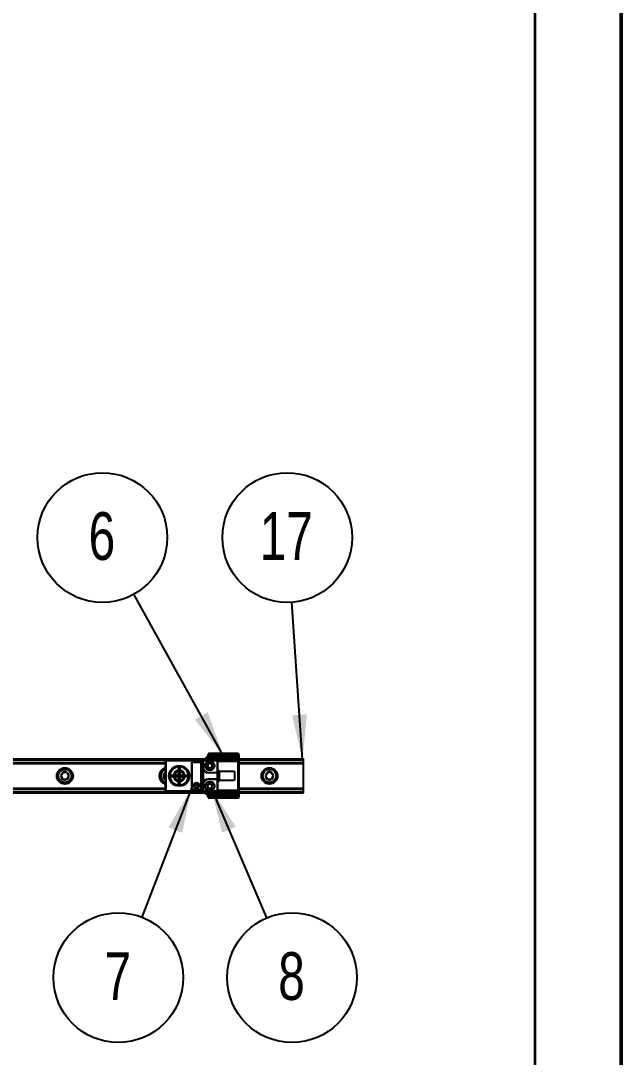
# Model space of a CAD drawing. Header units: millimetres. Extents: x 0 to 279, y 0 to 216.
# Drawn here: x 235.4 to 279.4, y 39.6 to 115.6 of the extents above; entities that cross this region are included whole.
import ezdxf

# ---------------------------------------------------------------- set-up
doc = ezdxf.new("R2010")
doc.units = ezdxf.units.MM
doc.layers.add('DIM', color=1, linetype='Continuous')
doc.layers.add('PAGE_BORDER', color=7, linetype='Continuous')
doc.styles.add('SLDTEXTSTYLE0', font='TXT', dxfattribs={"width": 0.75})
doc.dimstyles.new('SLDDIMSTYLE0', dxfattribs={"dimtxt": 0.18, "dimasz": 3.302, "dimexe": 0, "dimexo": 0.0625, "dimgap": 0, "dimtad": 0, "dimtih": 1, "dimtoh": 1, "dimdec": 0, "dimrnd": 1e-09, "dimzin": 0, "dimdsep": 46, "dimtxsty": 'Standard', "dimsah": 1, "dimcen": 0.09, "dimadec": 0, "dimazin": 0, "dimtfac": 3.302, "dimtdec": 0, "dimtofl": 0, "dimtmove": 0, "dimatfit": 3, "dimfxl": 0, "dimfrac": 2, "dimtolj": 1, "dimtzin": 0, "dimarcsym": 0})

# ---------------------------------------------------------------- blocks, each defined once
blk = doc.blocks.new('SW_NOTE_6')
at = {"layer": 'DIM', "color": 0}
blk.add_circle((1.869, -4.373), 4.755, dxfattribs=at)
at = {"layer": 'DIM', "color": 0, "insert": (1.834, -2.509), "char_height": 3.5, "attachment_point": 2, "style": 'SLDTEXTSTYLE0'}
blk.add_mtext('8', dxfattribs=at)
blk = doc.blocks.new('SW_NOTE_7')
at = {"layer": 'DIM', "color": 0}
blk.add_circle((-2.307, 4.158), 4.755, dxfattribs=at)
at = {"layer": 'DIM', "color": 0, "insert": (-2.343, 6.021), "char_height": 3.5, "attachment_point": 2, "style": 'SLDTEXTSTYLE0'}
blk.add_mtext('6', dxfattribs=at)
blk = doc.blocks.new('SW_NOTE_8')
at = {"layer": 'DIM', "color": 0}
blk.add_circle((-0.328, 4.744), 4.755, dxfattribs=at)
at = {"layer": 'DIM', "color": 0, "insert": (-0.399, 6.607), "char_height": 3.5, "attachment_point": 2, "style": 'SLDTEXTSTYLE0'}
blk.add_mtext('17', dxfattribs=at)
blk = doc.blocks.new('SW_NOTE_9')
at = {"layer": 'DIM', "color": 0}
blk.add_circle((-1.715, -4.435), 4.755, dxfattribs=at)
at = {"layer": 'DIM', "color": 0, "insert": (-1.75, -2.572), "char_height": 3.5, "attachment_point": 2, "style": 'SLDTEXTSTYLE0'}
blk.add_mtext('7', dxfattribs=at)

msp = doc.modelspace()

# ---------------------------------------------------------------- linework, layer by layer
at = {"color": 7, "linetype": 'Continuous', "lineweight": 50}
msp.add_line((279.4, 0), (279.4, 215.9), dxfattribs=at)
at = {"color": 7, "linetype": 'Continuous', "lineweight": 25}
for p, q in [((248.783, 61.434), (248.931, 61.527)), ((248.964, 61.53), (248.819, 61.424)), ((248.931, 61.527), (248.994, 61.566)), ((249.027, 61.556), (248.964, 61.53)), ((251.299, 61.53), (248.964, 61.53)), ((248.994, 61.566), (249.037, 61.6)), ((249.08, 61.584), (249.027, 61.556)), ((249.08, 61.584), (251.299, 61.584)), ((249.107, 61.748), (249.111, 61.778)), ((249.111, 61.778), (249.111, 61.783)), ((251.299, 61.698), (249.148, 61.698)), ((249.148, 61.698), (249.148, 61.698)), ((251.299, 61.716), (249.155, 61.716)), ((249.174, 61.846), (249.174, 61.84)), ((251.299, 61.846), (249.174, 61.846)), ((251.299, 61.716), (251.299, 61.846)), ((251.361, 61.783), (251.299, 61.846)), ((251.299, 61.698), (251.299, 61.716)), ((251.361, 61.672), (251.299, 61.716)), ((251.299, 61.584), (251.299, 61.698)), ((251.361, 61.653), (251.299, 61.698)), ((251.299, 61.424), (251.299, 61.53)), ((251.361, 61.783), (251.361, 61.672)), ((251.361, 61.672), (251.361, 61.653)), ((251.361, 61.653), (251.361, 61.497)), ((211.361, 61.465), (248.831, 61.465)), ((211.361, 61.426), (248.77, 61.426)), ((211.361, 61.196), (245.986, 61.196)), ((211.361, 61.169), (245.986, 61.169)), ((211.361, 61.119), (245.986, 61.119)), ((245.986, 59.102), (245.986, 61.327)), ((245.986, 61.327), (245.999, 61.327)), ((245.999, 61.34), (248.724, 61.34)), ((245.999, 61.34), (245.999, 61.327)), ((248.724, 61.327), (245.999, 61.327)), ((245.999, 61.327), (245.999, 59.102)), ((246.943, 60.631), (246.943, 60.888)), ((246.955, 60.901), (246.955, 60.62)), ((246.968, 60.914), (246.968, 60.608)), ((247.005, 60.608), (247.005, 60.914)), ((247.018, 60.62), (247.018, 60.901)), ((247.03, 60.888), (247.03, 60.631)), ((247.893, 61.215), (247.893, 59.215)), ((248.611, 61.215), (247.893, 61.215)), ((247.893, 61.215), (247.905, 61.202)), ((247.905, 61.202), (247.905, 59.227)), ((248.599, 61.202), (247.905, 61.202)), ((248.611, 61.215), (248.599, 61.202)), ((248.599, 59.227), (248.599, 61.202)), ((248.611, 61.215), (248.611, 59.215)), ((248.631, 61.34), (248.684, 61.372)), ((248.684, 61.372), (248.783, 61.434)), ((248.815, 61.425), (248.717, 61.364)), ((248.717, 61.364), (251.299, 61.364)), ((248.724, 61.34), (248.724, 61.327)), ((248.749, 61.34), (248.724, 61.34)), ((248.724, 59.102), (248.724, 61.327)), ((248.724, 61.327), (248.736, 61.327)), ((248.736, 61.327), (248.736, 59.102)), ((248.749, 61.327), (248.736, 61.327)), ((248.749, 60.84), (248.736, 60.84)), ((248.749, 61.34), (248.749, 61.327)), ((248.749, 61.34), (249.786, 61.34)), ((248.749, 61.327), (248.749, 60.84)), ((249.786, 61.327), (248.749, 61.327)), ((251.299, 61.424), (248.819, 61.424)), ((249.786, 61.34), (249.786, 61.327)), ((249.786, 60.477), (249.786, 61.327)), ((249.799, 61.327), (249.786, 61.327)), ((249.799, 61.327), (249.799, 60.477)), ((249.799, 61.327), (251.299, 61.327)), ((251.299, 61.265), (249.799, 61.265)), ((251.289, 61.337), (251.299, 61.327)), ((251.299, 61.364), (251.299, 61.424)), ((251.361, 61.381), (251.299, 61.424)), ((251.299, 61.265), (251.299, 61.327)), ((251.361, 61.265), (251.299, 61.327)), ((251.299, 59.165), (251.299, 61.265)), ((251.361, 61.265), (251.299, 61.265)), ((251.361, 61.497), (251.361, 61.381)), ((251.361, 61.465), (256.107, 61.465)), ((251.361, 61.426), (256.107, 61.426)), ((251.361, 61.381), (251.361, 61.265)), ((251.361, 61.265), (251.361, 59.165)), ((251.361, 61.196), (256.107, 61.196)), ((251.361, 61.169), (256.107, 61.169)), ((251.361, 61.119), (256.107, 61.119)), ((256.107, 61.446), (256.107, 61.465)), ((256.107, 61.426), (256.107, 61.446)), ((256.107, 61.392), (256.107, 61.426)), ((256.107, 61.196), (256.107, 61.392)), ((256.107, 61.169), (256.107, 61.196)), ((256.107, 61.119), (256.107, 61.169)), ((256.107, 59.31), (256.107, 61.119)), ((245.986, 60.477), (245.963, 60.465)), ((245.986, 60.465), (245.963, 60.465)), ((246.593, 60.233), (246.287, 60.233)), ((246.287, 60.196), (246.593, 60.196)), ((246.581, 60.246), (246.3, 60.246)), ((246.3, 60.183), (246.581, 60.183)), ((246.313, 60.258), (246.57, 60.258)), ((246.57, 60.171), (246.313, 60.171)), ((246.968, 60.233), (246.631, 60.233)), ((246.631, 60.196), (246.968, 60.196)), ((246.955, 60.246), (246.644, 60.246)), ((246.644, 60.183), (246.955, 60.183)), ((246.658, 60.258), (246.943, 60.258)), ((246.943, 60.171), (246.658, 60.171)), ((246.943, 60.258), (246.943, 60.543)), ((246.943, 60.258), (246.955, 60.246)), ((246.955, 60.183), (246.943, 60.171)), ((246.943, 59.886), (246.943, 60.171)), ((246.955, 60.557), (246.955, 60.246)), ((246.968, 60.233), (246.955, 60.246)), ((246.968, 60.196), (246.955, 60.183)), ((246.955, 60.183), (246.955, 59.872)), ((246.968, 60.57), (246.968, 60.233)), ((246.968, 60.196), (246.968, 59.859)), ((247.005, 60.233), (247.005, 60.57)), ((247.005, 60.233), (247.018, 60.246)), ((247.342, 60.233), (247.005, 60.233)), ((247.005, 59.859), (247.005, 60.196)), ((247.005, 60.196), (247.018, 60.183)), ((247.005, 60.196), (247.342, 60.196)), ((247.018, 60.246), (247.018, 60.557)), ((247.03, 60.258), (247.018, 60.246)), ((247.329, 60.246), (247.018, 60.246)), ((247.018, 59.872), (247.018, 60.183)), ((247.018, 60.183), (247.03, 60.171)), ((247.018, 60.183), (247.329, 60.183)), ((247.03, 60.543), (247.03, 60.258)), ((247.03, 60.258), (247.315, 60.258)), ((247.315, 60.171), (247.03, 60.171)), ((247.03, 60.171), (247.03, 59.886)), ((247.686, 60.233), (247.38, 60.233)), ((247.38, 60.196), (247.686, 60.196)), ((247.673, 60.246), (247.391, 60.246)), ((247.391, 60.183), (247.673, 60.183)), ((247.403, 60.258), (247.66, 60.258)), ((247.66, 60.171), (247.403, 60.171)), ((249.111, 60.477), (249.786, 60.477)), ((249.111, 60.477), (249.111, 60.465)), ((249.111, 60.465), (249.111, 60.452)), ((249.111, 60.465), (249.786, 60.465)), ((249.786, 60.452), (249.111, 60.452)), ((249.786, 60.477), (249.786, 60.465)), ((249.799, 60.477), (249.786, 60.477)), ((249.786, 60.465), (249.786, 60.452)), ((249.786, 59.977), (249.786, 60.452)), ((249.786, 60.452), (249.799, 60.452)), ((249.924, 60.59), (249.799, 60.59)), ((249.799, 60.452), (249.799, 60.477)), ((249.799, 60.452), (249.799, 59.977)), ((249.924, 60.59), (249.924, 59.84)), ((251.049, 60.527), (249.924, 60.527)), ((251.049, 60.527), (251.049, 59.902)), ((211.361, 59.31), (245.986, 59.31)), ((211.361, 59.261), (245.986, 59.261)), ((245.963, 59.965), (245.986, 59.965)), ((245.963, 59.965), (245.986, 59.952)), ((246.943, 59.541), (246.943, 59.798)), ((246.955, 59.81), (246.955, 59.528)), ((246.968, 59.821), (246.968, 59.515)), ((247.005, 59.515), (247.005, 59.821)), ((247.018, 59.528), (247.018, 59.81)), ((247.03, 59.798), (247.03, 59.541)), ((248.736, 59.59), (248.749, 59.59)), ((248.749, 59.59), (248.749, 59.102)), ((249.111, 59.977), (249.111, 59.965)), ((249.111, 59.977), (249.786, 59.977)), ((249.786, 59.965), (249.111, 59.965)), ((249.111, 59.965), (249.111, 59.952)), ((249.786, 59.952), (249.111, 59.952)), ((249.786, 59.977), (249.786, 59.965)), ((249.786, 59.977), (249.799, 59.977)), ((249.786, 59.965), (249.786, 59.952)), ((249.786, 59.952), (249.799, 59.952)), ((249.786, 59.102), (249.786, 59.952)), ((249.799, 59.952), (249.799, 59.977)), ((249.799, 59.952), (249.799, 59.102)), ((249.799, 59.84), (249.924, 59.84)), ((249.924, 59.902), (251.049, 59.902)), ((251.361, 59.31), (256.107, 59.31)), ((251.361, 59.261), (256.107, 59.261)), ((256.107, 59.261), (256.107, 59.31)), ((256.107, 59.234), (256.107, 59.261)), ((211.361, 59.234), (245.986, 59.234)), ((211.361, 59.003), (248.77, 59.003)), ((211.361, 58.965), (248.831, 58.965)), ((245.986, 59.102), (245.999, 59.102)), ((245.999, 59.102), (248.724, 59.102)), ((245.999, 59.102), (245.999, 59.09)), ((248.724, 59.09), (245.999, 59.09)), ((247.905, 59.227), (247.893, 59.215)), ((248.611, 59.215), (247.893, 59.215)), ((247.905, 59.227), (248.599, 59.227)), ((248.599, 59.227), (248.611, 59.215)), ((248.684, 59.057), (248.631, 59.09)), ((248.783, 58.995), (248.684, 59.057)), ((251.299, 59.065), (248.717, 59.065)), ((248.717, 59.065), (248.815, 59.004)), ((248.724, 59.102), (248.736, 59.102)), ((248.724, 59.102), (248.724, 59.09)), ((248.724, 59.09), (248.749, 59.09)), ((248.736, 59.102), (248.749, 59.102)), ((248.749, 59.102), (248.749, 59.09)), ((248.749, 59.102), (249.786, 59.102)), ((249.786, 59.09), (248.749, 59.09)), ((248.931, 58.902), (248.783, 58.995)), ((251.299, 59.005), (248.819, 59.005)), ((248.819, 59.005), (248.964, 58.9)), ((248.994, 58.863), (248.931, 58.902)), ((248.964, 58.9), (251.299, 58.9)), ((248.964, 58.9), (249.027, 58.873)), ((249.037, 58.829), (248.994, 58.863)), ((249.027, 58.873), (249.08, 58.845)), ((251.299, 58.845), (249.08, 58.845)), ((249.111, 58.651), (249.107, 58.681)), ((249.111, 58.646), (249.111, 58.651)), ((251.299, 58.731), (249.148, 58.731)), ((249.148, 58.731), (249.148, 58.731)), ((251.299, 58.713), (249.155, 58.713)), ((249.174, 58.589), (249.174, 58.583)), ((251.299, 58.583), (249.174, 58.583)), ((249.786, 59.102), (249.799, 59.102)), ((249.786, 59.102), (249.786, 59.09)), ((249.799, 59.165), (251.299, 59.165)), ((251.299, 59.102), (249.799, 59.102)), ((251.299, 59.102), (251.289, 59.093)), ((251.361, 59.165), (251.299, 59.165)), ((251.299, 59.102), (251.299, 59.165)), ((251.299, 59.102), (251.361, 59.165)), ((251.299, 59.005), (251.299, 59.065)), ((251.299, 59.005), (251.361, 59.048)), ((251.299, 58.9), (251.299, 59.005)), ((251.299, 58.731), (251.299, 58.845)), ((251.299, 58.731), (251.361, 58.776)), ((251.299, 58.713), (251.361, 58.757)), ((251.299, 58.713), (251.299, 58.731)), ((251.299, 58.583), (251.299, 58.713)), ((251.299, 58.583), (251.361, 58.646)), ((251.361, 59.234), (256.107, 59.234)), ((251.361, 59.165), (251.361, 59.048)), ((251.361, 59.048), (251.361, 58.932)), ((251.361, 59.003), (256.107, 59.003)), ((251.361, 58.965), (256.107, 58.965)), ((251.361, 58.932), (251.361, 58.776)), ((251.361, 58.776), (251.361, 58.757)), ((251.361, 58.757), (251.361, 58.646)), ((256.107, 59.037), (256.107, 59.234)), ((256.107, 59.003), (256.107, 59.037)), ((256.107, 58.983), (256.107, 59.003)), ((256.107, 58.965), (256.107, 58.983))]:
    msp.add_line(p, q, dxfattribs=at)
at = {"color": 8, "linetype": 'Continuous', "lineweight": 25}
for p, q in [((211.361, 61.446), (248.802, 61.446)), ((211.361, 61.392), (248.716, 61.392)), ((248.717, 61.364), (248.659, 61.34)), ((251.361, 61.446), (256.107, 61.446)), ((251.361, 61.392), (256.107, 61.392)), ((211.361, 59.037), (248.716, 59.037)), ((211.361, 58.983), (248.802, 58.983)), ((248.659, 59.09), (248.717, 59.065)), ((251.361, 59.037), (256.107, 59.037)), ((251.361, 58.983), (256.107, 58.983))]:
    msp.add_line(p, q, dxfattribs=at)
at = {"color": 7, "linetype": 'Continuous', "lineweight": 25, "flags": 128}
for points in [[(249.08, 61.584), (249.073, 61.589), (249.066, 61.594), (249.06, 61.597), (249.053, 61.6), (249.048, 61.602), (249.043, 61.602), (249.039, 61.601), (249.037, 61.6)], [(249.037, 58.829), (249.039, 58.828), (249.043, 58.827), (249.048, 58.828), (249.053, 58.829), (249.06, 58.832), (249.066, 58.835), (249.073, 58.84), (249.08, 58.845)]]:
    msp.add_lwpolyline(points, dxfattribs=at)
at = {"color": 7, "linetype": 'Continuous', "lineweight": 25}
for centre, radius in [((238.607, 60.215), 0.594), ((238.607, 60.215), 0.562), ((246.986, 60.215), 0.75), ((246.986, 60.215), 0.738), ((249.236, 60.965), 0.344), ((249.236, 60.965), 0.309), ((253.607, 60.215), 0.594), ((253.607, 60.215), 0.562), ((238.607, 60.215), 0.531), ((238.607, 60.215), 0.478), ((253.607, 60.215), 0.531), ((253.607, 60.215), 0.478), ((248.252, 59.527), 0.2), ((248.252, 59.527), 0.188), ((248.252, 59.527), 0.175), ((248.252, 59.527), 0.025), ((249.236, 59.465), 0.344), ((249.236, 59.465), 0.309)]:
    msp.add_circle(centre, radius, dxfattribs=at)
for centre, radius, start, end in [((248.951, 61.493), 0.0389, 69.4322, 119.99451), ((249.003, 61.536), 0.0312, 38.78996, 106.48122), ((248.861, 61.778), 0.25, 336.4877, 340.07878), ((249.14, 61.668), 0.0499, 72.06966, 150.51184), ((249.174, 61.783), 0.0625, 90, 180), ((249.174, 61.778), 0.0621, 89.61018, 179.6048), ((248.861, 61.822), 0.312, 336.54526, 340.07878), ((246.107, 60.215), 0.594, 101.75196, 180), ((246.107, 60.215), 0.563, 102.41497, 257.58503), ((245.999, 61.327), 0.0125, 90, 180), ((246.986, 60.215), 0.7, 91.53489, 178.46511), ((246.986, 60.215), 0.688, 92.60525, 177.39475), ((246.986, 60.215), 0.675, 93.71622, 176.28378), ((246.986, 60.215), 0.7, 1.53489, 88.46511), ((246.986, 60.215), 0.688, 2.60525, 87.39475), ((246.986, 60.215), 0.675, 3.71622, 86.28378), ((248.694, 61.343), 0.031, 41.5112, 108.71511), ((248.724, 61.327), 0.0125, 0, 90), ((249.111, 60.84), 0.375, 180, 270), ((249.111, 60.84), 0.363, 180, 270), ((249.236, 60.965), 0.18, 137.89082, 197.89082), ((249.236, 60.965), 0.18, 197.89082, 257.89082), ((249.236, 60.965), 0.18, 77.89082, 137.89082), ((249.236, 60.965), 0.18, 257.89082, 317.89082), ((249.236, 60.965), 0.18, 17.89082, 77.89082), ((249.236, 60.965), 0.18, 317.89082, 17.89082), ((249.786, 61.327), 0.0125, 0, 90), ((238.607, 60.215), 0.289, 120, 180), ((238.607, 60.215), 0.289, 180, 240), ((238.607, 60.215), 0.289, 60, 120), ((238.607, 60.215), 0.289, 360, 60), ((238.607, 60.215), 0.289, 300, 360), ((246.107, 60.215), 0.594, 180, 258.24804), ((246.107, 60.215), 0.531, 103.15799, 256.84201), ((246.107, 60.215), 0.478, 104.65096, 255.34904), ((246.107, 60.215), 0.289, 120, 180), ((246.107, 60.215), 0.289, 180, 240), ((246.986, 60.215), 0.7, 181.53489, 268.46511), ((246.986, 60.215), 0.688, 182.60525, 267.39475), ((246.986, 60.215), 0.675, 183.71622, 266.28378), ((246.986, 60.215), 0.419, 95.99707, 174.00293), ((246.986, 60.215), 0.419, 185.99707, 264.00293), ((246.986, 60.215), 0.406, 94.41173, 175.58827), ((246.986, 60.215), 0.406, 184.41173, 265.58827), ((246.986, 60.215), 0.394, 92.7294, 177.2706), ((246.986, 60.215), 0.394, 182.7294, 267.2706), ((246.986, 60.215), 0.356, 93.01696, 176.98304), ((246.986, 60.215), 0.356, 183.01696, 266.98304), ((246.986, 60.215), 0.344, 95.21591, 174.78409), ((246.986, 60.215), 0.344, 185.21591, 264.78409), ((246.986, 60.215), 0.331, 97.58954, 172.41046), ((246.986, 60.215), 0.331, 187.58954, 262.41046), ((246.986, 60.215), 0.394, 2.7294, 87.2706), ((246.986, 60.215), 0.356, 3.01696, 86.98304), ((246.986, 60.215), 0.356, 273.01696, 356.98304), ((246.986, 60.215), 0.7, 271.53489, 358.46511), ((246.986, 60.215), 0.394, 272.7294, 357.2706), ((246.986, 60.215), 0.406, 4.41173, 85.58827), ((246.986, 60.215), 0.344, 5.21591, 84.78409), ((246.986, 60.215), 0.406, 274.41173, 355.58827), ((246.986, 60.215), 0.688, 272.60525, 357.39475), ((246.986, 60.215), 0.344, 275.21591, 354.78409), ((246.986, 60.215), 0.419, 5.99707, 84.00293), ((246.986, 60.215), 0.331, 7.58954, 82.41046), ((246.986, 60.215), 0.331, 277.58954, 352.41046), ((246.986, 60.215), 0.419, 275.99707, 354.00293), ((246.986, 60.215), 0.675, 273.71622, 356.28378), ((249.111, 60.84), 0.388, 194.59255, 270), ((249.786, 60.452), 0.0125, 0, 90), ((253.607, 60.215), 0.289, 120, 180), ((253.607, 60.215), 0.289, 180, 240), ((253.607, 60.215), 0.289, 60, 120), ((253.607, 60.215), 0.289, 360, 60), ((253.607, 60.215), 0.289, 300, 360), ((238.607, 60.215), 0.289, 240, 300), ((249.111, 59.59), 0.388, 90, 165.40745), ((249.111, 59.59), 0.375, 90, 180), ((249.111, 59.59), 0.363, 90, 180), ((249.236, 59.465), 0.18, 120, 180), ((249.236, 59.465), 0.18, 180, 240), ((249.236, 59.465), 0.18, 60, 120), ((249.236, 59.465), 0.18, 240, 300), ((249.236, 59.465), 0.18, 360, 60), ((249.236, 59.465), 0.18, 300, 360), ((249.786, 59.977), 0.0125, 270, 0), ((253.607, 60.215), 0.289, 240, 300), ((245.999, 59.102), 0.0125, 180, 270), ((248.694, 59.086), 0.031, 251.28489, 318.4888), ((248.724, 59.102), 0.0125, 270, 0), ((248.951, 58.936), 0.0389, 240.00549, 290.5678), ((249.003, 58.893), 0.0312, 253.51878, 321.21004), ((248.861, 58.651), 0.25, 19.92122, 23.5123), ((249.14, 58.761), 0.0499, 209.48816, 287.93034), ((249.174, 58.651), 0.0621, 180.3952, 270.38982), ((249.174, 58.646), 0.0625, 180, 270), ((248.861, 58.607), 0.312, 19.92122, 23.45474), ((249.786, 59.102), 0.0125, 270, 0)]:
    msp.add_arc(centre, radius, start, end, dxfattribs=at)
for centre, major_axis, start_param, end_param in [((251.174, 61.452), (-0.115, 0.115), 3.141593, 3.534292), ((251.174, 58.977), (0.115, 0.115), 5.890486, 6.283185)]:
    msp.add_ellipse(centre, major_axis=major_axis, ratio=0.414214, start_param=start_param, end_param=end_param, dxfattribs=at)
for points, knots in [([(249.037, 61.6), (249.052, 61.617), (249.075, 61.645), (249.087, 61.67), (249.091, 61.678)], [0, 0, 0, 0, 0.644912, 1, 1, 1, 1]), ([(249.148, 61.698), (249.148, 61.698), (249.143, 61.686), (249.128, 61.648), (249.099, 61.609), (249.08, 61.584)], [0, 0, 0, 0, 0.000221, 0.348585, 1, 1, 1, 1]), ([(249.148, 61.698), (249.14, 61.699), (249.126, 61.701), (249.107, 61.696), (249.097, 61.689), (249.092, 61.682), (249.091, 61.679), (249.091, 61.678)], [0, 0, 0, 0, 0.305952, 0.569238, 0.832528, 0.939676, 1, 1, 1, 1]), ([(249.096, 61.693), (249.102, 61.713), (249.113, 61.755), (249.112, 61.77), (249.111, 61.778)], [0, 0, 0, 0, 0.462668, 1, 1, 1, 1]), ([(249.174, 61.84), (249.174, 61.828), (249.175, 61.805), (249.162, 61.744), (249.155, 61.716)], [0, 0, 0, 0, 0.525036, 1, 1, 1, 1]), ([(251.299, 61.584), (251.298, 61.576), (251.297, 61.564), (251.293, 61.555), (251.291, 61.552)], [0, 0, 0, 0, 0.703076, 1, 1, 1, 1]), ([(251.291, 61.552), (251.294, 61.546), (251.298, 61.538), (251.299, 61.531), (251.299, 61.53)], [0, 0, 0, 0, 0.703535, 1, 1, 1, 1]), ([(251.361, 61.497), (251.341, 61.514), (251.317, 61.532), (251.294, 61.55), (251.291, 61.552)], [0, 0, 0, 0, 0.891398, 1, 1, 1, 1]), ([(246.955, 60.901), (246.955, 60.901), (246.955, 60.901), (246.954, 60.9), (246.951, 60.897), (246.947, 60.893), (246.944, 60.89), (246.943, 60.888), (246.943, 60.888)], [0, 0, 0, 0, 0.135468, 0.270262, 0.463006, 0.73716, 0.989667, 1, 1, 1, 1]), ([(246.955, 60.901), (246.955, 60.901), (246.955, 60.902), (246.957, 60.903), (246.959, 60.906), (246.963, 60.91), (246.966, 60.913), (246.968, 60.914), (246.968, 60.914)], [0, 0, 0, 0, 0.1366439, 0.2725968, 0.4676222, 0.7433663, 0.9896036, 1, 1, 1, 1]), ([(247.018, 60.901), (247.018, 60.901), (247.017, 60.902), (247.016, 60.903), (247.013, 60.906), (247.01, 60.91), (247.007, 60.913), (247.005, 60.914), (247.005, 60.914)], [0, 0, 0, 0, 0.136644, 0.272597, 0.467622, 0.743366, 0.989604, 1, 1, 1, 1]), ([(247.018, 60.901), (247.018, 60.901), (247.018, 60.901), (247.019, 60.9), (247.022, 60.897), (247.026, 60.893), (247.029, 60.89), (247.03, 60.888), (247.03, 60.888)], [0, 0, 0, 0, 0.135468, 0.270262, 0.463006, 0.73716, 0.989667, 1, 1, 1, 1]), ([(248.815, 61.425), (248.81, 61.428), (248.801, 61.435), (248.791, 61.437), (248.785, 61.436), (248.783, 61.434), (248.783, 61.434)], [0, 0, 0, 0, 0.36334, 0.726676, 0.961403, 1, 1, 1, 1]), ([(248.819, 61.424), (248.818, 61.424), (248.817, 61.424), (248.816, 61.424), (248.815, 61.425), (248.815, 61.425)], [0, 0, 0, 0, 0.4007189, 0.8059099, 1, 1, 1, 1]), ([(249.103, 61.086), (249.097, 61.06), (249.088, 61.017), (249.074, 60.954), (249.068, 60.923), (249.065, 60.909)], [0, 0, 0, 0, 0.439112, 0.751363, 1, 1, 1, 1]), ([(249.065, 60.909), (249.071, 60.903), (249.092, 60.884), (249.13, 60.85), (249.17, 60.814), (249.191, 60.795), (249.199, 60.788)], [0, 0, 0, 0, 0.156025, 0.493707, 0.819058, 1, 1, 1, 1]), ([(249.274, 61.141), (249.25, 61.133), (249.208, 61.119), (249.147, 61.1), (249.116, 61.09), (249.103, 61.086)], [0, 0, 0, 0, 0.439112, 0.751363, 1, 1, 1, 1]), ([(249.199, 60.788), (249.223, 60.796), (249.265, 60.81), (249.326, 60.829), (249.357, 60.839), (249.37, 60.844)], [0, 0, 0, 0, 0.439112, 0.751363, 1, 1, 1, 1]), ([(249.408, 61.02), (249.401, 61.027), (249.379, 61.046), (249.34, 61.082), (249.302, 61.116), (249.281, 61.135), (249.274, 61.141)], [0, 0, 0, 0, 0.1809422, 0.5062926, 0.8439745, 1, 1, 1, 1]), ([(249.37, 60.844), (249.376, 60.869), (249.385, 60.912), (249.398, 60.975), (249.405, 61.006), (249.408, 61.02)], [0, 0, 0, 0, 0.439112, 0.751363, 1, 1, 1, 1]), ([(238.463, 60.465), (238.442, 60.429), (238.407, 60.368), (238.356, 60.279), (238.33, 60.234), (238.319, 60.215)], [0, 0, 0, 0, 0.439122, 0.751371, 1, 1, 1, 1]), ([(238.319, 60.215), (238.339, 60.179), (238.375, 60.118), (238.426, 60.029), (238.452, 59.984), (238.463, 59.965)], [0, 0, 0, 0, 0.4391222, 0.7513715, 1, 1, 1, 1]), ([(238.752, 60.465), (238.738, 60.465), (238.693, 60.465), (238.611, 60.465), (238.525, 60.465), (238.479, 60.465), (238.463, 60.465)], [0, 0, 0, 0, 0.156025, 0.493707, 0.819058, 1, 1, 1, 1]), ([(238.896, 60.215), (238.875, 60.25), (238.84, 60.312), (238.789, 60.401), (238.763, 60.445), (238.752, 60.465)], [0, 0, 0, 0, 0.439122, 0.751371, 1, 1, 1, 1]), ([(238.752, 59.965), (238.772, 60), (238.808, 60.062), (238.859, 60.151), (238.885, 60.195), (238.896, 60.215)], [0, 0, 0, 0, 0.439122, 0.751371, 1, 1, 1, 1]), ([(245.963, 60.465), (245.942, 60.429), (245.907, 60.368), (245.856, 60.279), (245.83, 60.234), (245.819, 60.215)], [0, 0, 0, 0, 0.439122, 0.751371, 1, 1, 1, 1]), ([(245.819, 60.215), (245.839, 60.179), (245.875, 60.118), (245.926, 60.029), (245.952, 59.984), (245.963, 59.965)], [0, 0, 0, 0, 0.4391222, 0.7513715, 1, 1, 1, 1]), ([(246.3, 60.246), (246.3, 60.246), (246.299, 60.246), (246.298, 60.244), (246.295, 60.242), (246.291, 60.238), (246.288, 60.235), (246.287, 60.233), (246.287, 60.233)], [0, 0, 0, 0, 0.136644, 0.272597, 0.467622, 0.743366, 0.989604, 1, 1, 1, 1]), ([(246.3, 60.183), (246.3, 60.183), (246.299, 60.184), (246.298, 60.185), (246.295, 60.188), (246.291, 60.191), (246.288, 60.194), (246.287, 60.196), (246.287, 60.196)], [0, 0, 0, 0, 0.136644, 0.272597, 0.467622, 0.743366, 0.989604, 1, 1, 1, 1]), ([(246.313, 60.258), (246.313, 60.258), (246.311, 60.257), (246.308, 60.254), (246.304, 60.25), (246.301, 60.247), (246.3, 60.246), (246.3, 60.246), (246.3, 60.246)], [0, 0, 0, 0, 0.0103325, 0.2628404, 0.5369944, 0.7297383, 0.8645322, 1, 1, 1, 1]), ([(246.3, 60.183), (246.3, 60.183), (246.3, 60.183), (246.301, 60.182), (246.304, 60.179), (246.308, 60.175), (246.311, 60.172), (246.313, 60.171), (246.313, 60.171)], [0, 0, 0, 0, 0.1354678, 0.2702617, 0.4630056, 0.7371596, 0.9896675, 1, 1, 1, 1]), ([(246.57, 60.258), (246.57, 60.258), (246.571, 60.257), (246.574, 60.254), (246.577, 60.25), (246.58, 60.248), (246.581, 60.246), (246.581, 60.246), (246.581, 60.246)], [0, 0, 0, 0, 0.010834, 0.234897, 0.504288, 0.706167, 0.852771, 1, 1, 1, 1]), ([(246.581, 60.183), (246.581, 60.183), (246.581, 60.183), (246.58, 60.182), (246.577, 60.179), (246.574, 60.175), (246.571, 60.172), (246.57, 60.171), (246.57, 60.171)], [0, 0, 0, 0, 0.147229, 0.293833, 0.495712, 0.765103, 0.989166, 1, 1, 1, 1]), ([(246.593, 60.233), (246.593, 60.233), (246.592, 60.235), (246.589, 60.238), (246.586, 60.241), (246.583, 60.244), (246.582, 60.246), (246.581, 60.246), (246.581, 60.246)], [0, 0, 0, 0, 0.010713, 0.242756, 0.51064, 0.709452, 0.854425, 1, 1, 1, 1]), ([(246.593, 60.196), (246.593, 60.196), (246.592, 60.194), (246.589, 60.192), (246.586, 60.188), (246.583, 60.185), (246.582, 60.184), (246.581, 60.183), (246.581, 60.183)], [0, 0, 0, 0, 0.010713, 0.242756, 0.51064, 0.709452, 0.854425, 1, 1, 1, 1]), ([(246.644, 60.246), (246.644, 60.246), (246.644, 60.246), (246.642, 60.244), (246.64, 60.242), (246.635, 60.238), (246.632, 60.235), (246.631, 60.233), (246.631, 60.233)], [0, 0, 0, 0, 0.1333271, 0.2659271, 0.4594617, 0.7383303, 0.9897184, 1, 1, 1, 1]), ([(246.644, 60.183), (246.644, 60.183), (246.644, 60.184), (246.642, 60.185), (246.64, 60.188), (246.635, 60.191), (246.632, 60.194), (246.631, 60.196), (246.631, 60.196)], [0, 0, 0, 0, 0.133327, 0.265927, 0.459462, 0.73833, 0.989718, 1, 1, 1, 1]), ([(246.658, 60.258), (246.658, 60.258), (246.656, 60.257), (246.653, 60.254), (246.649, 60.25), (246.646, 60.247), (246.644, 60.246), (246.644, 60.246), (246.644, 60.246)], [0, 0, 0, 0, 0.01016, 0.275494, 0.550496, 0.739072, 0.869191, 1, 1, 1, 1]), ([(246.658, 60.171), (246.658, 60.171), (246.656, 60.172), (246.653, 60.175), (246.649, 60.179), (246.646, 60.182), (246.644, 60.183), (246.644, 60.183), (246.644, 60.183)], [0, 0, 0, 0, 0.01016, 0.275494, 0.550496, 0.739072, 0.869191, 1, 1, 1, 1]), ([(246.955, 60.62), (246.955, 60.62), (246.955, 60.62), (246.953, 60.621), (246.951, 60.624), (246.947, 60.627), (246.944, 60.63), (246.943, 60.631), (246.943, 60.631)], [0, 0, 0, 0, 0.1472289, 0.2938329, 0.4957121, 0.7651028, 0.9891658, 1, 1, 1, 1]), ([(246.955, 60.557), (246.955, 60.557), (246.955, 60.557), (246.954, 60.555), (246.951, 60.552), (246.947, 60.548), (246.944, 60.545), (246.943, 60.543), (246.943, 60.543)], [0, 0, 0, 0, 0.1308089, 0.2609277, 0.4495038, 0.7245064, 0.98984, 1, 1, 1, 1]), ([(246.968, 60.608), (246.968, 60.608), (246.966, 60.609), (246.963, 60.612), (246.96, 60.615), (246.957, 60.618), (246.955, 60.619), (246.955, 60.62), (246.955, 60.62)], [0, 0, 0, 0, 0.010713, 0.242756, 0.51064, 0.709452, 0.854425, 1, 1, 1, 1]), ([(246.968, 60.57), (246.968, 60.57), (246.966, 60.569), (246.963, 60.566), (246.959, 60.561), (246.957, 60.559), (246.955, 60.557), (246.955, 60.557), (246.955, 60.557)], [0, 0, 0, 0, 0.010282, 0.26167, 0.540538, 0.734073, 0.866673, 1, 1, 1, 1]), ([(247.005, 60.608), (247.005, 60.608), (247.007, 60.609), (247.01, 60.612), (247.013, 60.615), (247.016, 60.618), (247.017, 60.619), (247.018, 60.62), (247.018, 60.62)], [0, 0, 0, 0, 0.010713, 0.242756, 0.51064, 0.709452, 0.854425, 1, 1, 1, 1]), ([(247.018, 60.557), (247.018, 60.557), (247.017, 60.557), (247.016, 60.559), (247.014, 60.561), (247.01, 60.566), (247.007, 60.569), (247.005, 60.57), (247.005, 60.57)], [0, 0, 0, 0, 0.133327, 0.265927, 0.459462, 0.73833, 0.989718, 1, 1, 1, 1]), ([(247.03, 60.631), (247.03, 60.631), (247.029, 60.63), (247.026, 60.627), (247.022, 60.624), (247.019, 60.621), (247.018, 60.62), (247.018, 60.62), (247.018, 60.62)], [0, 0, 0, 0, 0.010834, 0.234897, 0.504288, 0.706167, 0.852771, 1, 1, 1, 1]), ([(247.018, 60.557), (247.018, 60.557), (247.018, 60.557), (247.019, 60.555), (247.022, 60.552), (247.026, 60.548), (247.029, 60.545), (247.03, 60.543), (247.03, 60.543)], [0, 0, 0, 0, 0.130809, 0.260928, 0.449504, 0.724506, 0.98984, 1, 1, 1, 1]), ([(247.329, 60.246), (247.329, 60.246), (247.328, 60.246), (247.327, 60.247), (247.324, 60.25), (247.32, 60.254), (247.317, 60.257), (247.315, 60.258), (247.315, 60.258)], [0, 0, 0, 0, 0.130809, 0.260928, 0.449504, 0.724506, 0.98984, 1, 1, 1, 1]), ([(247.329, 60.183), (247.329, 60.183), (247.328, 60.183), (247.327, 60.182), (247.324, 60.179), (247.32, 60.175), (247.317, 60.172), (247.315, 60.171), (247.315, 60.171)], [0, 0, 0, 0, 0.130809, 0.260928, 0.449504, 0.724506, 0.98984, 1, 1, 1, 1]), ([(247.342, 60.233), (247.342, 60.233), (247.341, 60.235), (247.337, 60.238), (247.333, 60.242), (247.331, 60.244), (247.329, 60.246), (247.329, 60.246), (247.329, 60.246)], [0, 0, 0, 0, 0.010282, 0.26167, 0.540538, 0.734073, 0.866673, 1, 1, 1, 1]), ([(247.329, 60.183), (247.329, 60.183), (247.329, 60.184), (247.331, 60.185), (247.333, 60.188), (247.337, 60.191), (247.341, 60.194), (247.342, 60.196), (247.342, 60.196)], [0, 0, 0, 0, 0.133327, 0.265927, 0.459462, 0.73833, 0.989718, 1, 1, 1, 1]), ([(247.38, 60.233), (247.38, 60.233), (247.381, 60.235), (247.384, 60.238), (247.387, 60.241), (247.39, 60.244), (247.391, 60.246), (247.391, 60.246), (247.391, 60.246)], [0, 0, 0, 0, 0.010713, 0.242756, 0.51064, 0.709452, 0.854425, 1, 1, 1, 1]), ([(247.391, 60.183), (247.391, 60.183), (247.391, 60.184), (247.39, 60.185), (247.387, 60.188), (247.384, 60.192), (247.381, 60.194), (247.38, 60.196), (247.38, 60.196)], [0, 0, 0, 0, 0.145575, 0.290548, 0.48936, 0.757244, 0.989287, 1, 1, 1, 1]), ([(247.403, 60.258), (247.403, 60.258), (247.402, 60.257), (247.399, 60.254), (247.396, 60.25), (247.393, 60.248), (247.392, 60.246), (247.392, 60.246), (247.391, 60.246)], [0, 0, 0, 0, 0.010834, 0.234897, 0.504288, 0.706167, 0.852771, 1, 1, 1, 1]), ([(247.391, 60.183), (247.392, 60.183), (247.392, 60.183), (247.393, 60.182), (247.396, 60.179), (247.399, 60.175), (247.402, 60.172), (247.403, 60.171), (247.403, 60.171)], [0, 0, 0, 0, 0.147229, 0.293833, 0.495712, 0.765103, 0.989166, 1, 1, 1, 1]), ([(247.673, 60.246), (247.673, 60.246), (247.673, 60.246), (247.671, 60.247), (247.669, 60.25), (247.665, 60.254), (247.662, 60.257), (247.66, 60.258), (247.66, 60.258)], [0, 0, 0, 0, 0.135468, 0.270262, 0.463006, 0.73716, 0.989667, 1, 1, 1, 1]), ([(247.673, 60.183), (247.673, 60.183), (247.673, 60.183), (247.671, 60.182), (247.669, 60.179), (247.665, 60.175), (247.662, 60.172), (247.66, 60.171), (247.66, 60.171)], [0, 0, 0, 0, 0.135468, 0.270262, 0.463006, 0.73716, 0.989667, 1, 1, 1, 1]), ([(247.673, 60.246), (247.673, 60.246), (247.674, 60.246), (247.675, 60.244), (247.678, 60.242), (247.682, 60.238), (247.685, 60.235), (247.686, 60.233), (247.686, 60.233)], [0, 0, 0, 0, 0.136644, 0.272597, 0.467622, 0.743366, 0.989604, 1, 1, 1, 1]), ([(247.686, 60.196), (247.686, 60.196), (247.685, 60.194), (247.682, 60.191), (247.678, 60.188), (247.675, 60.185), (247.674, 60.184), (247.673, 60.183), (247.673, 60.183)], [0, 0, 0, 0, 0.010396, 0.256634, 0.532378, 0.727403, 0.863356, 1, 1, 1, 1]), ([(253.463, 60.465), (253.442, 60.429), (253.407, 60.368), (253.356, 60.279), (253.33, 60.234), (253.319, 60.215)], [0, 0, 0, 0, 0.439122, 0.751371, 1, 1, 1, 1]), ([(253.319, 60.215), (253.339, 60.179), (253.375, 60.118), (253.426, 60.029), (253.452, 59.984), (253.463, 59.965)], [0, 0, 0, 0, 0.4391222, 0.7513715, 1, 1, 1, 1]), ([(253.752, 60.465), (253.738, 60.465), (253.693, 60.465), (253.611, 60.465), (253.525, 60.465), (253.479, 60.465), (253.463, 60.465)], [0, 0, 0, 0, 0.156025, 0.493707, 0.819058, 1, 1, 1, 1]), ([(253.896, 60.215), (253.875, 60.25), (253.84, 60.312), (253.789, 60.401), (253.763, 60.445), (253.752, 60.465)], [0, 0, 0, 0, 0.439122, 0.751371, 1, 1, 1, 1]), ([(253.752, 59.965), (253.772, 60), (253.808, 60.062), (253.859, 60.151), (253.885, 60.195), (253.896, 60.215)], [0, 0, 0, 0, 0.439122, 0.751371, 1, 1, 1, 1]), ([(238.463, 59.965), (238.479, 59.965), (238.525, 59.965), (238.611, 59.965), (238.693, 59.965), (238.738, 59.965), (238.752, 59.965)], [0, 0, 0, 0, 0.180942, 0.506293, 0.843975, 1, 1, 1, 1]), ([(246.955, 59.872), (246.955, 59.872), (246.955, 59.873), (246.954, 59.874), (246.951, 59.877), (246.947, 59.881), (246.944, 59.884), (246.943, 59.886), (246.943, 59.886)], [0, 0, 0, 0, 0.130809, 0.260928, 0.449504, 0.724506, 0.98984, 1, 1, 1, 1]), ([(246.943, 59.798), (246.943, 59.798), (246.944, 59.799), (246.947, 59.802), (246.951, 59.805), (246.953, 59.808), (246.955, 59.809), (246.955, 59.809), (246.955, 59.81)], [0, 0, 0, 0, 0.010834, 0.234897, 0.504288, 0.706167, 0.852771, 1, 1, 1, 1]), ([(246.943, 59.541), (246.943, 59.541), (246.944, 59.539), (246.947, 59.536), (246.951, 59.532), (246.954, 59.53), (246.955, 59.528), (246.955, 59.528), (246.955, 59.528)], [0, 0, 0, 0, 0.010333, 0.26284, 0.536994, 0.729738, 0.864532, 1, 1, 1, 1]), ([(246.955, 59.872), (246.955, 59.872), (246.955, 59.872), (246.957, 59.87), (246.959, 59.868), (246.963, 59.864), (246.966, 59.86), (246.968, 59.859), (246.968, 59.859)], [0, 0, 0, 0, 0.1333271, 0.2659271, 0.4594617, 0.7383303, 0.9897184, 1, 1, 1, 1]), ([(246.968, 59.821), (246.968, 59.821), (246.966, 59.82), (246.963, 59.817), (246.96, 59.814), (246.957, 59.811), (246.955, 59.81), (246.955, 59.81), (246.955, 59.81)], [0, 0, 0, 0, 0.010713, 0.242756, 0.51064, 0.709452, 0.854425, 1, 1, 1, 1]), ([(246.955, 59.528), (246.955, 59.528), (246.955, 59.528), (246.957, 59.526), (246.959, 59.523), (246.963, 59.519), (246.966, 59.516), (246.968, 59.515), (246.968, 59.515)], [0, 0, 0, 0, 0.136644, 0.272597, 0.467622, 0.743366, 0.989604, 1, 1, 1, 1]), ([(247.018, 59.872), (247.018, 59.872), (247.017, 59.872), (247.016, 59.87), (247.014, 59.868), (247.01, 59.864), (247.007, 59.86), (247.005, 59.859), (247.005, 59.859)], [0, 0, 0, 0, 0.133327, 0.265927, 0.459462, 0.73833, 0.989718, 1, 1, 1, 1]), ([(247.018, 59.81), (247.018, 59.81), (247.017, 59.81), (247.016, 59.811), (247.013, 59.814), (247.01, 59.817), (247.007, 59.82), (247.005, 59.821), (247.005, 59.821)], [0, 0, 0, 0, 0.145575, 0.290548, 0.48936, 0.757244, 0.989287, 1, 1, 1, 1]), ([(247.005, 59.515), (247.005, 59.515), (247.007, 59.516), (247.01, 59.519), (247.013, 59.523), (247.016, 59.526), (247.017, 59.528), (247.018, 59.528), (247.018, 59.528)], [0, 0, 0, 0, 0.010396, 0.256634, 0.532378, 0.727403, 0.863356, 1, 1, 1, 1]), ([(247.03, 59.886), (247.03, 59.886), (247.029, 59.884), (247.026, 59.881), (247.022, 59.877), (247.019, 59.874), (247.018, 59.873), (247.018, 59.872), (247.018, 59.872)], [0, 0, 0, 0, 0.01016, 0.275494, 0.550496, 0.739072, 0.869191, 1, 1, 1, 1]), ([(247.03, 59.798), (247.03, 59.798), (247.029, 59.799), (247.026, 59.802), (247.022, 59.805), (247.019, 59.808), (247.018, 59.809), (247.018, 59.809), (247.018, 59.81)], [0, 0, 0, 0, 0.010834, 0.234897, 0.504288, 0.706167, 0.852771, 1, 1, 1, 1]), ([(247.03, 59.541), (247.03, 59.541), (247.029, 59.539), (247.026, 59.536), (247.022, 59.532), (247.019, 59.53), (247.018, 59.528), (247.018, 59.528), (247.018, 59.528)], [0, 0, 0, 0, 0.010333, 0.26284, 0.536994, 0.729738, 0.864532, 1, 1, 1, 1]), ([(249.146, 59.621), (249.133, 59.598), (249.111, 59.56), (249.079, 59.505), (249.063, 59.477), (249.056, 59.465)], [0, 0, 0, 0, 0.439112, 0.751363, 1, 1, 1, 1]), ([(249.056, 59.465), (249.069, 59.442), (249.091, 59.404), (249.123, 59.348), (249.139, 59.321), (249.146, 59.308)], [0, 0, 0, 0, 0.439112, 0.751363, 1, 1, 1, 1]), ([(249.327, 59.621), (249.316, 59.621), (249.288, 59.621), (249.234, 59.621), (249.183, 59.621), (249.155, 59.621), (249.146, 59.621)], [0, 0, 0, 0, 0.1809422, 0.5062926, 0.8439745, 1, 1, 1, 1]), ([(249.146, 59.308), (249.155, 59.308), (249.183, 59.308), (249.234, 59.308), (249.288, 59.308), (249.316, 59.308), (249.327, 59.308)], [0, 0, 0, 0, 0.156025, 0.493707, 0.819058, 1, 1, 1, 1]), ([(249.417, 59.465), (249.404, 59.487), (249.382, 59.525), (249.35, 59.581), (249.334, 59.609), (249.327, 59.621)], [0, 0, 0, 0, 0.439112, 0.7513633, 1, 1, 1, 1]), ([(249.327, 59.308), (249.34, 59.331), (249.362, 59.369), (249.394, 59.425), (249.41, 59.452), (249.417, 59.465)], [0, 0, 0, 0, 0.439112, 0.751363, 1, 1, 1, 1]), ([(253.463, 59.965), (253.479, 59.965), (253.525, 59.965), (253.611, 59.965), (253.693, 59.965), (253.738, 59.965), (253.752, 59.965)], [0, 0, 0, 0, 0.180942, 0.506293, 0.843975, 1, 1, 1, 1]), ([(248.783, 58.995), (248.783, 58.995), (248.785, 58.994), (248.791, 58.992), (248.801, 58.994), (248.81, 59.001), (248.815, 59.004)], [0, 0, 0, 0, 0.038597, 0.273338, 0.636667, 1, 1, 1, 1]), ([(248.815, 59.004), (248.815, 59.005), (248.816, 59.005), (248.817, 59.005), (248.818, 59.005), (248.819, 59.005)], [0, 0, 0, 0, 0.275032, 0.632159, 1, 1, 1, 1]), ([(249.091, 58.751), (249.087, 58.76), (249.075, 58.785), (249.052, 58.812), (249.037, 58.829)], [0, 0, 0, 0, 0.3550883, 1, 1, 1, 1]), ([(249.08, 58.845), (249.099, 58.82), (249.128, 58.781), (249.143, 58.744), (249.148, 58.731), (249.148, 58.731)], [0, 0, 0, 0, 0.651415, 0.999779, 1, 1, 1, 1]), ([(249.091, 58.751), (249.091, 58.75), (249.093, 58.746), (249.098, 58.739), (249.11, 58.732), (249.128, 58.728), (249.141, 58.73), (249.148, 58.731)], [0, 0, 0, 0, 0.06029, 0.210591, 0.47373, 0.736865, 1, 1, 1, 1]), ([(249.111, 58.651), (249.112, 58.659), (249.113, 58.674), (249.102, 58.716), (249.096, 58.736)], [0, 0, 0, 0, 0.531459, 1, 1, 1, 1]), ([(249.155, 58.713), (249.162, 58.684), (249.175, 58.624), (249.174, 58.601), (249.174, 58.589)], [0, 0, 0, 0, 0.4808164, 1, 1, 1, 1]), ([(251.291, 58.877), (251.294, 58.879), (251.317, 58.897), (251.341, 58.915), (251.361, 58.932)], [0, 0, 0, 0, 0.108602, 1, 1, 1, 1]), ([(251.299, 58.9), (251.298, 58.895), (251.297, 58.888), (251.293, 58.879), (251.291, 58.877)], [0, 0, 0, 0, 0.703076, 1, 1, 1, 1]), ([(251.291, 58.877), (251.294, 58.87), (251.298, 58.861), (251.299, 58.849), (251.299, 58.845)], [0, 0, 0, 0, 0.703535, 1, 1, 1, 1])]:
    msp.add_open_spline(points, degree=3, knots=knots, dxfattribs=at)
at = {"layer": 'PAGE_BORDER', "lineweight": 35}
msp.add_line((273.05, 209.55), (273.05, 6.35), dxfattribs=at)

# ---------------------------------------------------------------- block references
at = {"layer": 'DIM'}
for name, p in [('SW_NOTE_7', (243.663, 73.521)), ('SW_NOTE_8', (255.235, 72.935)), ('SW_NOTE_9', (244.239, 49.871)), ('SW_NOTE_6', (253.388, 49.808))]:
    msp.add_blockref(name, p, dxfattribs=at)

# ---------------------------------------------------------------- leaders
for points in [[(250.213, 61.716), (243.663, 73.521)], [(256.033, 61.392), (255.235, 72.935)], [(247.893, 59.321), (244.239, 49.871)], [(249.327, 59.308), (253.388, 49.808)]]:
    msp.add_leader(points, dimstyle='SLDDIMSTYLE0', dxfattribs=at)

doc.saveas('drawing.dxf')
